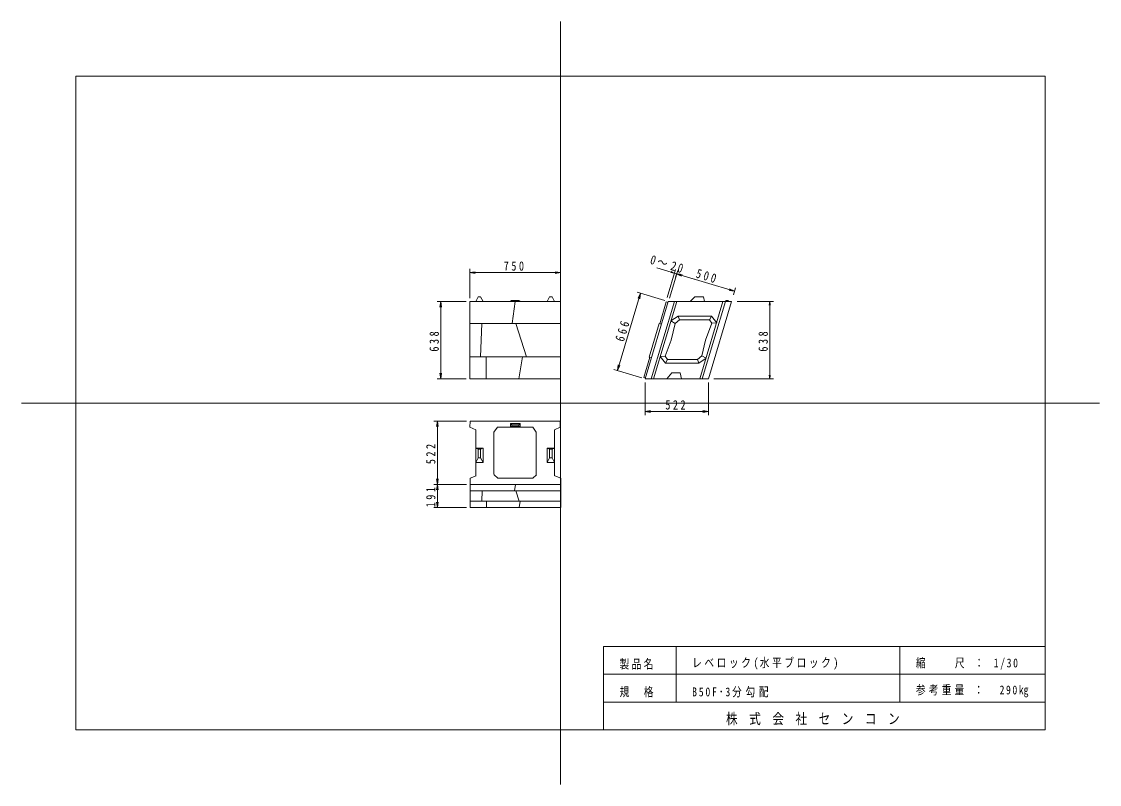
# Model space of a CAD drawing. Units: millimetres on the paper, scale 1:30. Extents: x 0 to 297, y 0 to 210.
import ezdxf

# ---------------------------------------------------------------- set-up
doc = ezdxf.new("R2010")
doc.units = ezdxf.units.MM
for name, color, linetype, lineweight in [('D-STR-DIM', 7, 'Continuous', 13), ('D-STR-STR3', 1, 'Continuous', 13), ('V-nasSTD', 7, 'Continuous', 13)]:
    doc.layers.add(name, color=color, linetype=linetype, lineweight=lineweight)
doc.styles.add('ＭＳ ゴシック-5.0-0.0', font='')
doc.styles.get('ＭＳ ゴシック-5.0-0.0').set_extended_font_data('ＭＳ ゴシック-5.0-0.0')

msp = doc.modelspace()

# ---------------------------------------------------------------- linework, layer by layer
at = {"layer": 'D-STR-DIM'}
for p, q in [((123.5, 133.9), (123.5, 141.9)), ((123.5, 140.9), (125, 141.15)), ((123.5, 140.9), (148.5, 140.9)), ((123.5, 140.9), (125, 140.65)), ((148.5, 140.9), (147, 141.15)), ((148.5, 140.9), (147, 140.65)), ((148.5, 133.9), (148.5, 141.9)), ((175.074, 142.189), (185.291, 139.124)), ((177.852, 134.048), (180.15, 141.71)), ((178.49, 133.856), (180.789, 141.519)), ((179.863, 140.753), (178.857, 140.88)), ((179.863, 140.753), (178.953, 141.2)), ((180.214, 139.603), (180.789, 141.519)), ((180.502, 140.561), (196.465, 135.772)), ((180.502, 140.561), (181.507, 140.433)), ((180.502, 140.561), (181.412, 140.114)), ((180.502, 140.561), (182.01, 140.37)), ((180.502, 140.561), (181.867, 139.891)), ((196.178, 134.814), (196.753, 136.73)), ((164.171, 113.965), (170.54, 135.197)), ((177.245, 133.186), (169.582, 135.485)), ((170.54, 135.197), (169.87, 133.832)), ((170.54, 135.197), (170.349, 133.689)), ((196.465, 135.772), (194.957, 135.964)), ((196.465, 135.772), (195.101, 136.442)), ((122.5, 132.9), (114.5, 132.9)), ((115.5, 132.9), (115.25, 131.4)), ((115.5, 111.667), (115.5, 132.9)), ((115.5, 132.9), (115.75, 131.4)), ((197.147, 132.898), (207.147, 132.898)), ((206.147, 132.898), (205.981, 131.898)), ((206.147, 111.667), (206.147, 132.898)), ((206.147, 132.898), (206.314, 131.898)), ((115.5, 111.667), (115.25, 113.167)), ((115.5, 111.667), (115.75, 113.167)), ((170.876, 111.954), (163.213, 114.253)), ((164.171, 113.965), (164.362, 115.474)), ((164.171, 113.965), (164.841, 115.33)), ((122.5, 111.667), (114.5, 111.667)), ((171.833, 110.667), (171.833, 101.667)), ((189.234, 110.667), (189.234, 101.667)), ((190.778, 111.667), (207.147, 111.667)), ((206.147, 111.667), (205.981, 112.667)), ((206.147, 111.667), (206.314, 112.667)), ((171.833, 102.667), (173.333, 102.917)), ((189.234, 102.667), (171.833, 102.667)), ((171.833, 102.667), (173.333, 102.417)), ((189.234, 102.667), (187.734, 102.917)), ((189.234, 102.667), (187.734, 102.417)), ((122.567, 100), (113.567, 100)), ((114.567, 100), (114.317, 98.5)), ((114.567, 82.6), (114.567, 100)), ((114.567, 100), (114.817, 98.5)), ((114.567, 82.6), (114.317, 84.1)), ((114.567, 82.6), (114.817, 84.1)), ((122.567, 82.6), (113.567, 82.6)), ((122.567, 82.6), (113.567, 82.6)), ((114.567, 82.6), (114.317, 81.1)), ((114.567, 76.233), (114.567, 82.6)), ((114.567, 82.6), (114.817, 81.1)), ((114.567, 76.233), (114.317, 77.733)), ((114.567, 76.233), (114.817, 77.733)), ((122.567, 76.233), (113.567, 76.233))]:
    msp.add_line(p, q, dxfattribs=at)
at = {"layer": 'D-STR-STR3'}
for p, q in [((185.536, 134.232), (184.203, 132.898)), ((187.87, 134.232), (185.536, 134.232)), ((188.203, 132.898), (187.87, 134.232)), ((123.5, 111.667), (123.5, 132.9)), ((123.5, 132.9), (148.5, 132.9)), ((134.983, 133.233), (134.65, 132.9)), ((135.017, 133.233), (134.683, 132.9)), ((134.983, 133.233), (136.983, 133.233)), ((135.017, 133.233), (137.017, 133.233)), ((135.167, 126.9), (136, 132.9)), ((136.983, 133.233), (137.317, 132.9)), ((137.017, 133.233), (137.35, 132.9)), ((148.5, 132.9), (148.5, 111.667)), ((171.833, 111.667), (178.203, 132.898)), ((173.5, 111.667), (179.87, 132.898)), ((174.167, 111.667), (180.537, 132.898)), ((177.658, 132.822), (175.869, 126.804)), ((178.137, 132.679), (177.658, 132.822)), ((195.603, 132.898), (178.203, 132.898)), ((186.901, 111.667), (193.27, 132.898)), ((187.567, 111.667), (193.937, 132.898)), ((195.603, 132.898), (189.234, 111.667)), ((194.189, 133.189), (193.956, 132.898)), ((194.189, 133.189), (194.589, 133.188)), ((194.589, 133.188), (194.877, 132.898)), ((178.941, 127.581), (180.894, 128.898)), ((180.069, 126.916), (181.255, 127.898)), ((180.894, 128.898), (190.086, 128.898)), ((180.894, 128.898), (181.255, 127.898)), ((181.255, 127.898), (189.552, 127.898)), ((190.086, 128.898), (189.552, 127.898)), ((189.552, 127.898), (190.172, 126.974)), ((190.086, 128.898), (191.534, 127.11)), ((123.5, 126.9), (148.5, 126.9)), ((126.5, 117.667), (126.833, 126.9)), ((136.167, 126.9), (139.167, 117.667)), ((175.694, 126.857), (176.333, 126.665)), ((178.941, 127.581), (180.069, 126.916)), ((180.069, 126.916), (179.02, 122.283)), ((190.172, 126.974), (188.416, 122.283)), ((191.534, 127.11), (190.172, 126.974)), ((179.02, 122.283), (177.371, 117.923)), ((187.461, 117.984), (188.416, 122.283)), ((148.5, 117.667), (123.5, 117.667)), ((128, 111.667), (128, 117.667)), ((138, 117.667), (137, 111.667)), ((172.923, 117.621), (173.562, 117.429)), ((176.005, 117.791), (177.371, 117.923)), ((176.005, 117.791), (177.45, 116)), ((177.985, 117), (177.371, 117.923)), ((177.45, 116), (177.985, 117)), ((177.45, 116), (186.739, 116)), ((177.985, 117), (186.282, 117)), ((187.461, 117.984), (186.282, 117)), ((186.645, 116), (186.282, 117)), ((186.645, 116), (188.597, 117.322)), ((188.597, 117.322), (187.461, 117.984)), ((177.833, 111.667), (179.162, 113.337)), ((179.162, 113.337), (181.496, 113.343)), ((181.496, 113.343), (181.833, 111.677)), ((148.5, 111.667), (123.5, 111.667)), ((171.905, 111.906), (171.426, 112.05)), ((189.234, 111.667), (171.833, 111.667)), ((123.557, 98.319), (123.567, 100)), ((125.167, 97.653), (123.557, 98.319)), ((123.567, 100), (148.433, 100)), ((131.167, 98.319), (130.167, 96.986)), ((140.833, 98.319), (131.167, 98.319)), ((137.383, 99.319), (134.717, 99.319)), ((134.717, 99.319), (134.717, 98.319)), ((135.05, 98.986), (134.717, 99.319)), ((135.05, 98.586), (134.717, 98.319)), ((137.05, 98.986), (135.05, 98.986)), ((135.05, 98.986), (135.05, 98.586)), ((137.05, 98.586), (135.05, 98.586)), ((137.383, 99.319), (137.05, 98.986)), ((137.05, 98.586), (137.05, 98.986)), ((137.05, 98.586), (137.383, 98.319)), ((137.383, 99.319), (137.383, 98.319)), ((140.833, 98.319), (141.833, 96.986)), ((146.833, 97.653), (148.443, 98.319)), ((148.443, 98.319), (148.433, 100)), ((125.167, 97.653), (125.167, 84.907)), ((130.167, 96.986), (130.167, 85.333)), ((141.833, 96.986), (141.833, 85.2)), ((146.833, 97.653), (146.833, 84.96)), ((123.567, 82.6), (123.576, 84.267)), ((125.233, 84.933), (123.576, 84.267)), ((130.233, 85.267), (131.233, 84.267)), ((131.233, 84.267), (140.9, 84.267)), ((141.9, 85.267), (140.9, 84.267)), ((146.9, 84.933), (148.558, 84.267)), ((148.567, 82.6), (148.558, 84.267)), ((148.567, 82.6), (123.567, 82.6)), ((123.567, 82.6), (123.567, 76.233)), ((148.567, 80.833), (123.567, 80.833)), ((126.798, 78), (126.9, 80.833)), ((135.821, 80.833), (136.067, 82.6)), ((136.233, 80.833), (137.154, 78)), ((148.567, 82.6), (148.567, 76.233)), ((148.567, 78), (123.567, 78)), ((128.067, 76.233), (128.067, 78)), ((137.361, 78), (137.067, 76.233)), ((148.567, 76.233), (123.567, 76.233))]:
    msp.add_line(p, q, dxfattribs=at)
at = {"layer": 'V-nasSTD', "color": 4}
for p, q in [((148.5, 0), (148.5, 210)), ((297, 105), (0, 105)), ((282, 38), (160.333, 38)), ((160.333, 38), (160.333, 15)), ((180.333, 38), (180.333, 22.667)), ((242, 38), (242, 22.667)), ((282, 30.333), (160.333, 30.333)), ((282, 22.667), (160.333, 22.667))]:
    msp.add_line(p, q, dxfattribs=at)
at = {"layer": 'V-nasSTD'}
for p, q in [((125.833, 134.233), (125.167, 132.9)), ((126.5, 134.233), (125.833, 134.233)), ((126.5, 134.233), (127.167, 132.9)), ((145.495, 134.233), (144.828, 132.9)), ((146.162, 134.233), (145.495, 134.233)), ((146.162, 134.233), (146.828, 132.9)), ((175.694, 126.857), (172.923, 117.621)), ((171.426, 112.05), (173.083, 117.573)), ((125.167, 88.6), (125.167, 92.6)), ((125.167, 92.6), (127.167, 92.6)), ((125.167, 92.6), (125.833, 92.267)), ((125.833, 92.267), (126.5, 92.267)), ((125.833, 92.267), (125.833, 89.933)), ((127.167, 92.6), (126.5, 92.267)), ((126.5, 92.267), (126.5, 89.933)), ((127.167, 88.6), (127.167, 92.6)), ((144.828, 88.6), (144.828, 92.6)), ((144.828, 92.6), (146.828, 92.6)), ((144.828, 92.6), (145.495, 92.267)), ((145.495, 92.267), (146.162, 92.267)), ((145.495, 92.267), (145.495, 89.933)), ((146.828, 92.6), (146.162, 92.267)), ((146.162, 92.267), (146.162, 89.933)), ((146.828, 88.6), (146.828, 92.6)), ((125.167, 88.6), (125.833, 89.933)), ((125.833, 89.933), (126.5, 89.933)), ((127.167, 88.6), (126.5, 89.933)), ((144.828, 88.6), (145.495, 89.933)), ((145.495, 89.933), (146.162, 89.933)), ((146.828, 88.6), (146.162, 89.933)), ((125.167, 88.6), (127.167, 88.6)), ((144.828, 88.6), (146.828, 88.6))]:
    msp.add_line(p, q, dxfattribs=at)
msp.add_lwpolyline([(15, 15), (15, 195), (282, 195), (282, 15)], close=True, dxfattribs=at)

# ---------------------------------------------------------------- texts
at = {"layer": 'D-STR-DIM', "char_height": 2.566, "attachment_point": 8, "style": 'ＭＳ ゴシック-5.0-0.0'}
for s, insert, rotation in [('\\T1.4;\\W0.8;0～20', (177.685, 141.931), 343.301), ('\\T1.5;\\W0.8;500', (188.627, 138.645), 343.301), ('\\T1.5;\\W0.8;666', (166.877, 124.725), 73.301), ('\\T1.5;\\W0.8;638', (115, 122.283), 90), ('\\T1.5;\\W0.8;638', (205.647, 122.283), 90), ('\\T1.5;\\W0.8;522', (114.067, 91.3), 90), ('\\T1.5;\\W0.8;191', (114.067, 79.417), 90)]:
    msp.add_mtext(s, dxfattribs=dict(at, insert=insert, rotation=rotation))
for s, insert in [('\\T1.5;\\W0.8;750', (136, 141.4)), ('\\T1.5;\\W0.8;522', (180.534, 103.167))]:
    msp.add_mtext(s, dxfattribs=dict(at, insert=insert))
at = {"layer": 'V-nasSTD', "color": 4, "attachment_point": 7, "style": 'ＭＳ ゴシック-5.0-0.0'}
for s, insert, char_height in [('\\T1.25;\\W0.8;製品名', (164.772, 31.624), 2.444), ('\\T1.27;\\W0.8;レベロック(水平ブロック)', (184.772, 31.624), 2.444), ('\\T1.34;\\W0.8;縮\u3000\u3000尺\\~：\\~1/30', (246.439, 31.624), 2.444), ('\\T1.25;\\W0.8;規\u3000格', (164.772, 23.958), 2.444), ('\\T1.38;\\W0.8;B50F･3分勾配', (184.772, 23.958), 2.444), ('\\T1.33;\\W0.8;参考重量\\~：\\~\\~290㎏', (246.439, 23.958), 2.444), ('\\T1.33;\\W0.8;株\\~式\\~会\\~社\\~セ\\~ン\\~コ\\~ン', (194.107, 16.291), 2.933)]:
    msp.add_mtext(s, dxfattribs=dict(at, insert=insert, char_height=char_height))

doc.saveas('drawing.dxf')
